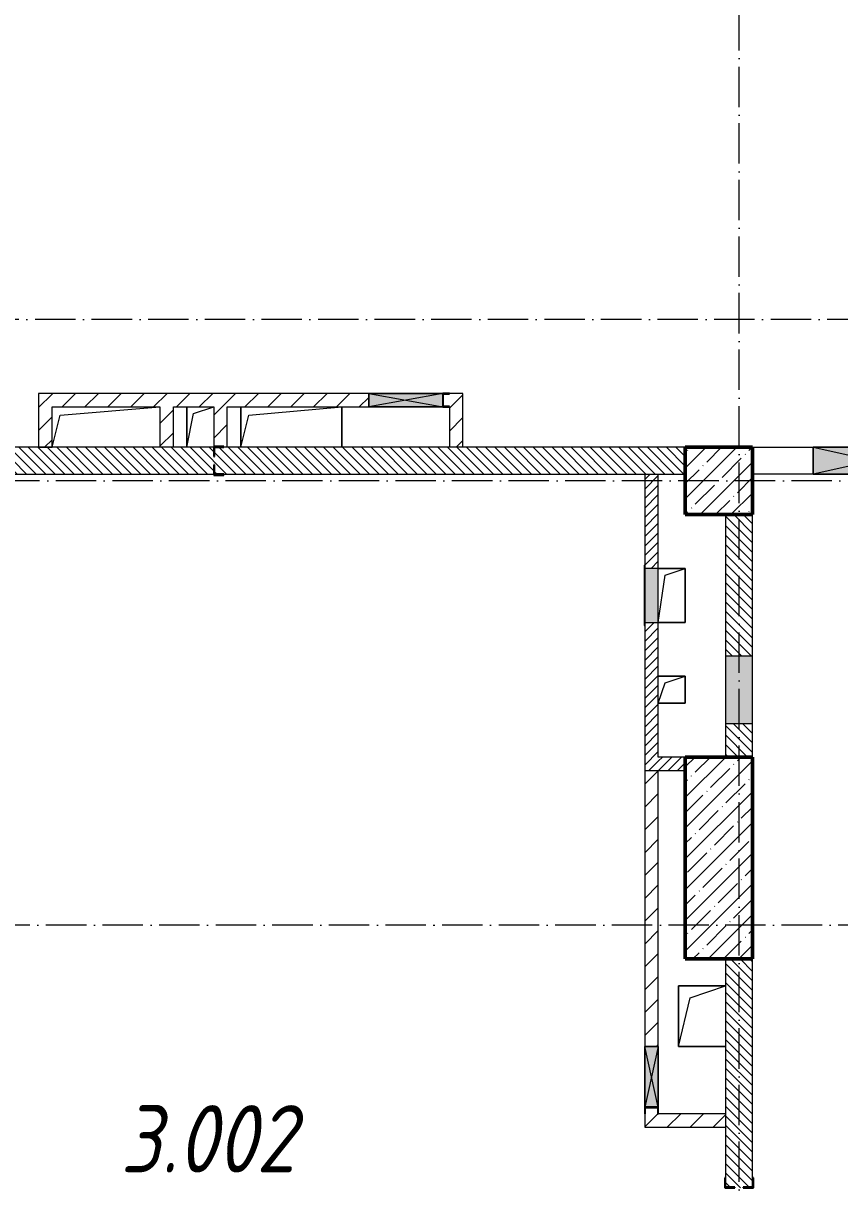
# Model space of a CAD drawing. Header units: millimetres. Extents: x 2294 to 908349, y -83289 to 219220.
# Drawn here: x 165719 to 171781, y 77394 to 86006 of the extents above; entities that cross this region are included whole.
import ezdxf

# ---------------------------------------------------------------- set-up
doc = ezdxf.new("R2010")
doc.units = ezdxf.units.MM
doc.linetypes.add('50_200_ШТРИХ_1Т_ш5_п1_п1_', pattern=[700, 500, -100, 0, -100])
for name, color, linetype, lineweight in [('A-DETL-GENF-OTLN', 7, 'Continuous', 9), ('A-FLOR-____-OTLN', 7, 'Continuous', 9), ('A-GENM-____-MCUT', 7, 'Continuous', 25), ('A-GENM-____-OTLN', 7, 'Continuous', 9), ('A-GENM-____-OTLN-1', 7, 'Continuous', 25), ('A-GLAZ-____-OTLN', 7, 'Continuous', 9), ('A-WALL-____-MCUT', 7, 'Continuous', 13), ('A-WALL-____-MCUT-1', 7, 'Continuous', 9), ('A-WALL-____-PATT-1', 7, 'Continuous', 9), ('A-WALL-FNSH-MCUT-1', 7, 'Continuous', 9), ('I-WALL-____-OTLN', 7, 'Continuous', 9), ('S-COLS-____-MCUT', 7, 'Continuous', 50), ('S-COLS-____-OTLN', 7, 'Continuous', 9), ('S-GRID-____-OTLN-1', 7, '50_200_ШТРИХ_1Т_ш5_п1_п1_', 9), ('Марки помещений', 7, 'Continuous', 9)]:
    doc.layers.add(name, color=color, linetype=linetype, lineweight=lineweight)
doc.layers.add('A-GLAZ-____-OTLN-1', color=7, linetype='Continuous', lineweight=9, true_color=0xc0c0c0)
doc.styles.add('ISOCPEUR_I_2', font='isocpeui.ttf', dxfattribs={"width": 0.85, "height": 2.3})
pattern_1 = [(135, (165583.507, 6025.276), (-35.35534, -35.35534), [])]
pattern_2 = [(45, (165583.507, 6025.276), (-35.35534, 35.35534), [])]
pattern_3 = [(45, (165583.51, 6025.28), (-84.85281, 84.85281), [])]

# ---------------------------------------------------------------- blocks, each defined once
blk = doc.blocks.new('3osi')
at = {"layer": 'S-GRID-____-OTLN-1', "color": 251, "ltscale": 0.6, "true_color": 0x636466}
for p, q in [((171033.5, 58916.9), (171033.5, 96918.1)), ((212738.1, 83806.3), (160914.7, 83806.3)), ((198188.5, 82606.3), (160914.7, 82606.3)), ((190133.5, 79306.3), (160914.7, 79306.3))]:
    blk.add_line(p, q, dxfattribs=at)
blk = doc.blocks.new('BSC_Колонна _Прямоугольная - 500х500-V27-АР1_План отверстий 3 этажа в осях 1-64_Ю-ЯЯ')
at = {"layer": 'S-COLS-____-OTLN'}
h = blk.add_hatch(dxfattribs=at)
h.set_pattern_fill('FP_34', color=256, style=0, pattern_type=2)
h.set_pattern_definition([(45, (-5300, -76581.04), (-114.04925, 114.04925), []), (45, (-5185.95, -76581.04), (-114.04925, 114.04925), [201.613, -40.323, 3.353, -36.97])])
h.paths.add_polyline_path([(-250, -250), (250, -250), (250, 250), (-250, 250)], flags=0)
at = {"layer": 'S-COLS-____-MCUT'}
for p, q in [((250, 250), (-250, 250)), ((-250, 250), (-250, -250)), ((250, -250), (250, 250)), ((-250, -250), (250, -250))]:
    blk.add_line(p, q, dxfattribs=at)
blk = doc.blocks.new('BSC_Колонна _Прямоугольная - 500х1500-25984399-АР1_План отверстий 3 этажа в осях 1-64_Ю-ЯЯ')
at = {"layer": 'S-COLS-____-OTLN'}
h = blk.add_hatch(dxfattribs=at)
h.set_pattern_fill('FP_152', color=256, style=0, pattern_type=2)
h.set_pattern_definition([(45, (-5300, -73781.04), (-114.04925, 114.04925), []), (45, (-5185.95, -73781.04), (-114.04925, 114.04925), [201.613, -40.323, 3.353, -36.97])])
h.paths.add_polyline_path([(-250, -750), (250, -750), (250, 750), (-250, 750), (-250, -412.7)], flags=0)
at = {"layer": 'S-COLS-____-MCUT'}
for p, q in [((250, 750), (-250, 750)), ((-250, 750), (-250, -750)), ((250, -750), (250, 750)), ((-250, -750), (250, -750))]:
    blk.add_line(p, q, dxfattribs=at)
blk = doc.blocks.new('Фахверк_СКБ_Уголок - 200_3550-28187522-АР1_План отверстий 3 этажа в осях 1-64_Ю-ЯЯ')
at = {"layer": 'A-GENM-____-MCUT'}
for p, q in [((125, 156), (50, 156)), ((50, 156), (50, 150)), ((50, 150), (119, 150)), ((119, 150), (119, 81)), ((125, 81), (125, 156)), ((119, 81), (125, 81)), ((125, 19), (119, 19)), ((119, 19), (119, -50)), ((125, -56), (125, 19)), ((119, -50), (50, -50)), ((50, -50), (50, -56)), ((50, -56), (125, -56))]:
    blk.add_line(p, q, dxfattribs=at)
blk = doc.blocks.new('АР_Перемычка - АР_Перемычка-28586037-АР1_План отверстий 3 этажа в осях 1-64_Ю-ЯЯ')
at = {"layer": 'A-GENM-____-OTLN'}
blk.add_line((-250, -100), (-243, -100), dxfattribs=at)
blk = doc.blocks.new('154_Стойка_СКБ_Уголок - СМ-2480_200-28346303-АР1_План отверстий 3 этажа в осях 1-64_Ю-ЯЯ')
at = {"layer": 'A-GENM-____-MCUT'}
for p, q in [((125, 156), (125, 81)), ((200, 156), (125, 156)), ((131, 81), (131, 150)), ((131, 150), (200, 150)), ((200, 150), (200, 156)), ((125, 81), (131, 81)), ((131, 19), (125, 19)), ((125, 19), (125, -56)), ((131, -50), (131, 19)), ((125, -56), (200, -56)), ((200, -50), (131, -50)), ((200, -56), (200, -50))]:
    blk.add_line(p, q, dxfattribs=at)
blk = doc.blocks.new('AR_Отверстие Ниша - Лючок-32405045-АР1_План отверстий 3 этажа в осях 1-64_Ю-ЯЯ')
at = {"layer": 'A-GLAZ-____-OTLN'}
blk.add_hatch(color=256, dxfattribs=at).paths.add_polyline_path([(-250, -100), (250, -100), (250, 100), (-250, 100)], flags=0)
for p, q in [((250, 100), (-250, 100)), ((-250, 100), (-250, -100)), ((250, -100), (250, 100)), ((-250, -100), (250, -100))]:
    blk.add_line(p, q, dxfattribs=at)
blk = doc.blocks.new('AR_Отверстие Ниша - Лючок-32403280-АР1_План отверстий 3 этажа в осях 1-64_Ю-ЯЯ')
at = {"layer": 'A-GLAZ-____-OTLN'}
blk.add_hatch(color=256, dxfattribs=at).paths.add_polyline_path([(200, -50), (200, 50), (-200, 50), (-200, -50)], flags=0)
for p, q in [((200, 50), (-200, 50)), ((-200, 50), (-200, -50)), ((200, -50), (200, 50)), ((-200, -50), (200, -50))]:
    blk.add_line(p, q, dxfattribs=at)
blk = doc.blocks.new('Л_Общий_Лючок - Лючок-29684370-АР1_План отверстий 3 этажа в осях 1-64_Ю-ЯЯ')
at = {"layer": 'A-GLAZ-____-OTLN-1'}
blk.add_hatch(color=256, dxfattribs=at).paths.add_polyline_path([(-24, 0), (424, 0), (424, 6), (-24, 6)], flags=0)
at = {"layer": 'A-GLAZ-____-OTLN'}
for p, q in [((424, 6), (-24, 6)), ((-24, 6), (-24, 0)), ((424, 6), (424, 0))]:
    blk.add_line(p, q, dxfattribs=at)
blk = doc.blocks.new('AR_Отверстие прямоугольное _в плите_ - AR_Отверстие прямоугольное _в плите_-30458127-АР1_План отверстий 3 этажа в осях 1-64_Ю-ЯЯ')
at = {"layer": 'A-GENM-____-OTLN'}
for p, q in [((100, 100), (-100, 100)), ((-50, 50), (100, 100)), ((100, -100), (100, 100)), ((-100, -100), (-50, 50)), ((-100, -100), (100, -100))]:
    blk.add_line(p, q, dxfattribs=at)
blk = doc.blocks.new('AR_Отверстие прямоугольное _в плите_ - AR_Отверстие прямоугольное _в плите_-30229368-АР1_План отверстий 3 этажа в осях 1-64_Ю-ЯЯ')
at = {"layer": 'A-GENM-____-OTLN'}
for p, q in [((100, 200), (-100, 200)), ((-50, 150), (100, 200)), ((100, -200), (100, 200)), ((-100, -200), (-50, 150)), ((-100, -200), (100, -200))]:
    blk.add_line(p, q, dxfattribs=at)
blk = doc.blocks.new('AR_Отверстие прямоугольное _в плите_ - AR_Отверстие прямоугольное _в плите_-30552623-АР1_План отверстий 3 этажа в осях 1-64_Ю-ЯЯ')
at = {"layer": 'A-GENM-____-OTLN'}
for p, q in [((-400, -150), (-340, 90)), ((-340, 90), (400, 150))]:
    blk.add_line(p, q, dxfattribs=at)
blk = doc.blocks.new('AR_Отверстие прямоугольное _в плите_ - AR_Отверстие прямоугольное _в плите_-30512088-АР1_План отверстий 3 этажа в осях 1-64_Ю-ЯЯ')
at = {"layer": 'A-GENM-____-OTLN'}
for p, q in [((-100, 150), (-100, -150)), ((-100, -150), (-50, 100)), ((-50, 100), (100, 150))]:
    blk.add_line(p, q, dxfattribs=at)
blk = doc.blocks.new('AR_Отверстие прямоугольное _в плите_ - AR_Отверстие прямоугольное _в плите_-30552631-АР1_План отверстий 3 этажа в осях 1-64_Ю-ЯЯ')
at = {"layer": 'A-GENM-____-OTLN'}
for p, q in [((-375, 150), (-375, -150)), ((-375, -150), (-315, 90)), ((-315, 90), (375, 150)), ((375, -150), (375, 150))]:
    blk.add_line(p, q, dxfattribs=at)
blk = doc.blocks.new('AR_Отверстие прямоугольное _в плите_ - AR_Отверстие прямоугольное _в плите_-30553107-АР1_План отверстий 3 этажа в осях 1-64_Ю-ЯЯ')
at = {"layer": 'A-GENM-____-OTLN'}
for p, q in [((175, 225), (-175, 225)), ((-175, 225), (-175, -225)), ((-87.5, 137.5), (175, 225)), ((-175, -225), (-87.5, 137.5)), ((-175, -225), (175, -225))]:
    blk.add_line(p, q, dxfattribs=at)
blk = doc.blocks.new('AR_Отверстие прямоугольное _в стене_ - AR_Отверстие прямоугольное _в стене__ОВ-36907073-АР1_План отверстий 3 этажа в осях 1-64_Ю-ЯЯ')
at = {"layer": 'A-GLAZ-____-OTLN'}
blk.add_hatch(color=256, dxfattribs=at).paths.add_polyline_path([(275, -50), (275, 50), (-275, 50), (-275, -50)], flags=0)
at = {"layer": 'A-DETL-GENF-OTLN'}
for p, q in [((-275, -50), (-275, 50)), ((-275, 50), (275, 50)), ((275, 50), (-275, -50)), ((-275, 50), (275, -50)), ((275, 50), (-275, 50)), ((-275, 50), (-275, -50)), ((275, -50), (-275, -50)), ((-275, -50), (275, -50))]:
    blk.add_line(p, q, dxfattribs=at)
blk = doc.blocks.new('AR_Отверстие прямоугольное _в стене_ - AR_Отверстие прямоугольное _в стене__ОВ-36909481-АР1_План отверстий 3 этажа в осях 1-64_Ю-ЯЯ')
at = {"layer": 'A-GLAZ-____-OTLN'}
blk.add_hatch(color=256, dxfattribs=at).paths.add_polyline_path([(225, 50), (-225, 50), (-225, -50), (225, -50), (225, 47)], flags=0)
at = {"layer": 'A-DETL-GENF-OTLN'}
for p, q in [((-225, -50), (-225, 50)), ((-225, 50), (225, 50)), ((225, 50), (-225, -50)), ((-225, 50), (225, -50)), ((225, 50), (-225, 50)), ((-225, 50), (-225, -50)), ((225, -50), (-225, -50)), ((-225, -50), (225, -50))]:
    blk.add_line(p, q, dxfattribs=at)
blk = doc.blocks.new('AR_Отверстие прямоугольное _в стене_ - AR_Отверстие прямоугольное _в стене__ОВ-36907948-АР1_План отверстий 3 этажа в осях 1-64_Ю-ЯЯ')
at = {"layer": 'A-GLAZ-____-OTLN'}
blk.add_hatch(color=256, dxfattribs=at).paths.add_polyline_path([(450, -100), (450, 100), (-450, 100), (-450, -100)], flags=0)
at = {"layer": 'A-DETL-GENF-OTLN'}
for p, q in [((-450, -100), (-450, 100)), ((-450, 100), (450, 100)), ((450, 100), (-450, -100)), ((-450, 100), (450, -100)), ((450, 100), (-450, 100)), ((-450, 100), (-450, -100)), ((450, 100), (450, -100)), ((450, -100), (450, 100)), ((450, -100), (-450, -100)), ((-450, -100), (450, -100))]:
    blk.add_line(p, q, dxfattribs=at)
blk = doc.blocks.new('154_Фахверк_СКБ_Швеллер - Тип_100_3960_зеркало-28515619-АР1_План отверстий 3 этажа в осях 1-64_Ю-ЯЯ')
at = {"layer": 'A-GENM-____-MCUT'}
for p, q in [((175, 50), (125, 50)), ((125, 50), (125, -50)), ((128, 47), (175, 47)), ((128, -47), (128, 47)), ((175, 47), (175, 50)), ((125, -50), (175, -50)), ((175, -47), (128, -47)), ((175, -50), (175, -47))]:
    blk.add_line(p, q, dxfattribs=at)
blk = doc.blocks.new('3floor')
at = {"layer": 'A-WALL-____-PATT-1'}
h = blk.add_hatch(dxfattribs=at)
h.set_pattern_fill('FP_7', color=256, style=0, pattern_type=2)
h.set_pattern_definition(pattern_3)
h.paths.add_polyline_path([(165933.5, 82856.3), (165933.5, 83256.3), (165833.5, 83256.3), (165833.5, 82856.3)], flags=0)
h = blk.add_hatch(dxfattribs=at)
h.set_pattern_fill('FP_7', color=256, style=0, pattern_type=2)
h.set_pattern_definition(pattern_3)
h.paths.add_polyline_path([(167133.5, 83156.3), (168283.5, 83156.3), (168283.5, 83256.3), (165933.5, 83256.3), (165933.5, 83156.3), (166833.5, 83156.3)], flags=0)
h.paths.add_polyline_path([(168983.5, 83156.3), (168983.5, 83256.3), (168883.5, 83256.3), (168883.5, 83253.3), (168836.5, 83253.3), (168836.5, 83159.3), (168883.5, 83159.3), (168883.5, 83156.3)], flags=0)
h = blk.add_hatch(dxfattribs=at)
h.set_pattern_fill('FP_7', color=256, style=0, pattern_type=2)
h.set_pattern_definition(pattern_3)
h.paths.add_polyline_path([(166833.5, 82856.3), (166833.5, 83156.3), (166733.5, 83156.3), (166733.5, 82856.3)], flags=0)
h = blk.add_hatch(dxfattribs=at)
h.set_pattern_fill('FP_7', color=256, style=0, pattern_type=2)
h.set_pattern_definition(pattern_3)
h.paths.add_polyline_path([(167208.5, 82856.3), (167233.5, 82856.3), (167233.5, 83156.3), (167133.5, 83156.3), (167133.5, 82862.3), (167208.5, 82862.3)], flags=0)
h = blk.add_hatch(dxfattribs=at)
h.set_pattern_fill('FP_7', color=256, style=0, pattern_type=2)
h.set_pattern_definition(pattern_3)
h.paths.add_polyline_path([(168983.5, 82856.3), (168983.5, 83156.3), (168883.5, 83156.3), (168883.5, 82856.3)], flags=0)
h = blk.add_hatch(dxfattribs=at)
h.set_pattern_fill('FP_9', color=256, style=0, pattern_type=2)
h.set_pattern_definition(pattern_1)
h.paths.add_polyline_path([(170633.5, 82656.3), (170633.5, 82856.3), (167139.5, 82856.3), (167139.5, 82787.3), (167133.5, 82787.3), (167133.5, 82856.3), (163633.5, 82856.3), (163633.5, 82656.3), (167133.5, 82656.3), (167133.5, 82725.3), (167139.5, 82725.3), (167139.5, 82656.3), (169104.4, 82656.3)], flags=0)
h = blk.add_hatch(dxfattribs=at)
h.set_pattern_fill('FP_8', color=256, style=0, pattern_type=2)
h.set_pattern_definition(pattern_2)
h.paths.add_polyline_path([(170433.5, 80456.3), (170433.5, 81556.3), (170333.5, 81556.3), (170333.5, 80456.3)], flags=0)
h.paths.add_polyline_path([(170333.5, 81956.3), (170433.5, 81956.3), (170433.5, 82656.3), (170333.5, 82656.3)], flags=0)
h = blk.add_hatch(dxfattribs=at)
h.set_pattern_fill('FP_9', color=256, style=0, pattern_type=2)
h.set_pattern_definition(pattern_1)
h.paths.add_polyline_path([(170933.5, 80556.3), (171133.5, 80556.3), (171133.5, 80806.3), (170933.5, 80806.3)], flags=0)
h.paths.add_polyline_path([(170933.5, 81306.3), (171133.5, 81306.3), (171133.5, 82356.3), (170933.5, 82356.3)], flags=0)
h = blk.add_hatch(dxfattribs=at)
h.set_pattern_fill('FP_8', color=256, style=0, pattern_type=2)
h.set_pattern_definition(pattern_2)
h.paths.add_polyline_path([(170633.5, 80456.3), (170633.5, 80556.3), (170433.5, 80556.3), (170433.5, 80456.3)], flags=0)
h = blk.add_hatch(dxfattribs=at)
h.set_pattern_fill('FP_7', color=256, style=0, pattern_type=2)
h.set_pattern_definition(pattern_3)
h.paths.add_polyline_path([(170430.5, 77906.3), (170430.5, 77953.3), (170336.5, 77953.3), (170336.5, 77906.3), (170383.5, 77906.3)], flags=0)
h.paths.add_polyline_path([(170433.5, 78406.3), (170433.5, 80456.3), (170333.5, 80456.3), (170333.5, 78406.3)], flags=0)
h = blk.add_hatch(dxfattribs=at)
h.set_pattern_fill('FP_9', color=256, style=0, pattern_type=2)
h.set_pattern_definition(pattern_1)
h.paths.add_polyline_path([(171133.5, 76006.3), (171133.5, 76450.3), (171064.5, 76450.3), (171064.5, 76456.3), (171002.5, 76456.3), (171002.5, 76450.3), (170933.5, 76450.3), (170933.5, 76006.3)], flags=0)
h.paths.add_polyline_path([(171064.5, 77356.3), (171064.5, 77362.3), (171133.5, 77362.3), (171133.5, 79056.3), (170933.5, 79056.3), (170933.5, 77362.3), (171002.5, 77362.3), (171002.5, 77356.3)], flags=0)
h = blk.add_hatch(dxfattribs=at)
h.set_pattern_fill('FP_7', color=256, style=0, pattern_type=2)
h.set_pattern_definition(pattern_3)
h.paths.add_polyline_path([(170933.5, 77806.3), (170933.5, 77906.3), (170333.5, 77906.3), (170333.5, 77806.3), (170871.9, 77806.3)], flags=0)
at = {"layer": 'A-FLOR-____-OTLN'}
for p, q in [((166933.5, 82856.3), (166933.5, 83156.3)), ((167333.5, 82856.3), (167333.5, 83156.3)), ((168083.5, 83156.3), (168083.5, 82856.3)), ((170433.5, 81956.3), (170633.5, 81956.3)), ((170633.5, 81956.3), (170633.5, 81556.3)), ((170633.5, 81556.3), (170433.5, 81556.3)), ((170433.5, 81156.3), (170633.5, 81156.3)), ((170633.5, 81156.3), (170633.5, 80956.3)), ((170633.5, 80956.3), (170433.5, 80956.3)), ((170583.5, 78856.3), (170933.5, 78856.3)), ((170583.5, 78406.3), (170583.5, 78856.3)), ((170933.5, 78406.3), (170583.5, 78406.3))]:
    blk.add_line(p, q, dxfattribs=at)
at = {"layer": 'A-WALL-____-MCUT'}
for p, q in [((167133.5, 82856.3), (163633.5, 82856.3)), ((170633.5, 82856.3), (167208.5, 82856.3)), ((163633.5, 82656.3), (167133.5, 82656.3)), ((167208.5, 82656.3), (170633.5, 82656.3)), ((170933.5, 82356.3), (170933.5, 81306.3)), ((171133.5, 81306.3), (171133.5, 82356.3)), ((170933.5, 80806.3), (170933.5, 80556.3)), ((171133.5, 80556.3), (171133.5, 80806.3)), ((170933.5, 79056.3), (170933.5, 77431.3)), ((171133.5, 77431.3), (171133.5, 79056.3))]:
    blk.add_line(p, q, dxfattribs=at)
at = {"layer": 'A-WALL-____-MCUT-1'}
blk.add_line((170333.5, 80456.3), (170433.5, 80456.3), dxfattribs=at)
at = {"layer": 'A-WALL-FNSH-MCUT-1'}
for p, q in [((165833.5, 83256.3), (165833.5, 82856.3)), ((168283.5, 83256.3), (165833.5, 83256.3)), ((168983.5, 83256.3), (168883.5, 83256.3)), ((168983.5, 82856.3), (168983.5, 83256.3)), ((165933.5, 82856.3), (165933.5, 83156.3)), ((165933.5, 83156.3), (166733.5, 83156.3)), ((166733.5, 83156.3), (166733.5, 82856.3)), ((166833.5, 83156.3), (167133.5, 83156.3)), ((166833.5, 82856.3), (166833.5, 83156.3)), ((167133.5, 83156.3), (167133.5, 82862.3)), ((167233.5, 83156.3), (168283.5, 83156.3)), ((167233.5, 82856.3), (167233.5, 83156.3)), ((168883.5, 83156.3), (168883.5, 82856.3)), ((165833.5, 82856.3), (165933.5, 82856.3)), ((170333.5, 82656.3), (170333.5, 81956.3)), ((170433.5, 81956.3), (170433.5, 82656.3)), ((170333.5, 81556.3), (170333.5, 78406.3)), ((170433.5, 80556.3), (170433.5, 81556.3)), ((170633.5, 80556.3), (170433.5, 80556.3)), ((170433.5, 80456.3), (170633.5, 80456.3)), ((170433.5, 78406.3), (170433.5, 80456.3)), ((170333.5, 77906.3), (170333.5, 77806.3)), ((170933.5, 77906.3), (170433.5, 77906.3)), ((170333.5, 77806.3), (170933.5, 77806.3))]:
    blk.add_line(p, q, dxfattribs=at)
at = {"layer": 'I-WALL-____-OTLN'}
for p, q in [((171133.5, 82856.3), (171583.5, 82856.3)), ((171583.5, 82656.3), (171133.5, 82656.3))]:
    blk.add_line(p, q, dxfattribs=at)
at = {"layer": 'A-GENM-____-OTLN'}
for name, p in [('AR_Отверстие прямоугольное _в плите_ - AR_Отверстие прямоугольное _в плите_-30552623-АР1_План отверстий 3 этажа в осях 1-64_Ю-ЯЯ', (166333.5, 83006.3)), ('AR_Отверстие прямоугольное _в плите_ - AR_Отверстие прямоугольное _в плите_-30512088-АР1_План отверстий 3 этажа в осях 1-64_Ю-ЯЯ', (167033.5, 83006.3)), ('AR_Отверстие прямоугольное _в плите_ - AR_Отверстие прямоугольное _в плите_-30552631-АР1_План отверстий 3 этажа в осях 1-64_Ю-ЯЯ', (167708.5, 83006.3)), ('AR_Отверстие прямоугольное _в плите_ - AR_Отверстие прямоугольное _в плите_-30229368-АР1_План отверстий 3 этажа в осях 1-64_Ю-ЯЯ', (170533.5, 81756.3)), ('AR_Отверстие прямоугольное _в плите_ - AR_Отверстие прямоугольное _в плите_-30458127-АР1_План отверстий 3 этажа в осях 1-64_Ю-ЯЯ', (170533.5, 81056.3)), ('AR_Отверстие прямоугольное _в плите_ - AR_Отверстие прямоугольное _в плите_-30553107-АР1_План отверстий 3 этажа в осях 1-64_Ю-ЯЯ', (170758.5, 78631.3))]:
    blk.add_blockref(name, p, dxfattribs=at)
at = {"layer": 'A-GENM-____-OTLN', "rotation": 269.9999999999999}
blk.add_blockref('АР_Перемычка - АР_Перемычка-28586037-АР1_План отверстий 3 этажа в осях 1-64_Ю-ЯЯ', (171033.5, 77356.3), dxfattribs=at)
at = {"layer": 'A-GENM-____-OTLN-1'}
blk.add_blockref('154_Фахверк_СКБ_Швеллер - Тип_100_3960_зеркало-28515619-АР1_План отверстий 3 этажа в осях 1-64_Ю-ЯЯ', (168708.5, 83206.3), dxfattribs=at)
for name, p, rotation in [('Фахверк_СКБ_Уголок - 200_3550-28187522-АР1_План отверстий 3 этажа в осях 1-64_Ю-ЯЯ', (167258.5, 82806.3), 180), ('154_Фахверк_СКБ_Швеллер - Тип_100_3960_зеркало-28515619-АР1_План отверстий 3 этажа в осях 1-64_Ю-ЯЯ', (170383.5, 78081.3), 269.9999999999999), ('154_Стойка_СКБ_Уголок - СМ-2480_200-28346303-АР1_План отверстий 3 этажа в осях 1-64_Ю-ЯЯ', (171083.5, 77231.3), 89.99999999999991)]:
    blk.add_blockref(name, p, dxfattribs=dict(at, rotation=rotation))
at = {"layer": 'A-GLAZ-____-OTLN'}
for name, p in [('AR_Отверстие прямоугольное _в стене_ - AR_Отверстие прямоугольное _в стене__ОВ-36907073-АР1_План отверстий 3 этажа в осях 1-64_Ю-ЯЯ', (168558.5, 83206.3)), ('AR_Отверстие прямоугольное _в стене_ - AR_Отверстие прямоугольное _в стене__ОВ-36907948-АР1_План отверстий 3 этажа в осях 1-64_Ю-ЯЯ', (172033.5, 82756.3))]:
    blk.add_blockref(name, p, dxfattribs=at)
for name, p, rotation in [('Л_Общий_Лючок - Лючок-29684370-АР1_План отверстий 3 этажа в осях 1-64_Ю-ЯЯ', (170333.5, 81556.3), 90), ('AR_Отверстие Ниша - Лючок-32403280-АР1_План отверстий 3 этажа в осях 1-64_Ю-ЯЯ', (170383.5, 81756.3), 270), ('AR_Отверстие Ниша - Лючок-32405045-АР1_План отверстий 3 этажа в осях 1-64_Ю-ЯЯ', (171033.5, 81056.3), 89.99999999999991), ('AR_Отверстие прямоугольное _в стене_ - AR_Отверстие прямоугольное _в стене__ОВ-36909481-АР1_План отверстий 3 этажа в осях 1-64_Ю-ЯЯ', (170383.5, 78181.3), 269.9999999999999)]:
    blk.add_blockref(name, p, dxfattribs=dict(at, rotation=rotation))
at = {"layer": 'S-COLS-____-OTLN'}
for name, p in [('BSC_Колонна _Прямоугольная - 500х500-V27-АР1_План отверстий 3 этажа в осях 1-64_Ю-ЯЯ', (170883.5, 82606.3)), ('BSC_Колонна _Прямоугольная - 500х1500-25984399-АР1_План отверстий 3 этажа в осях 1-64_Ю-ЯЯ', (170883.5, 79806.3))]:
    blk.add_blockref(name, p, dxfattribs=at)
at = {"layer": 'Марки помещений', "insert": (166441, 77970.7), "char_height": 500, "width": 785.654, "attachment_point": 1, "style": 'ISOCPEUR_I_2'}
blk.add_mtext('3.002', dxfattribs=at)

msp = doc.modelspace()

# ---------------------------------------------------------------- block references
for name in ['3osi', '3floor']:
    msp.add_blockref(name, (0, 0))

doc.saveas('drawing.dxf')
